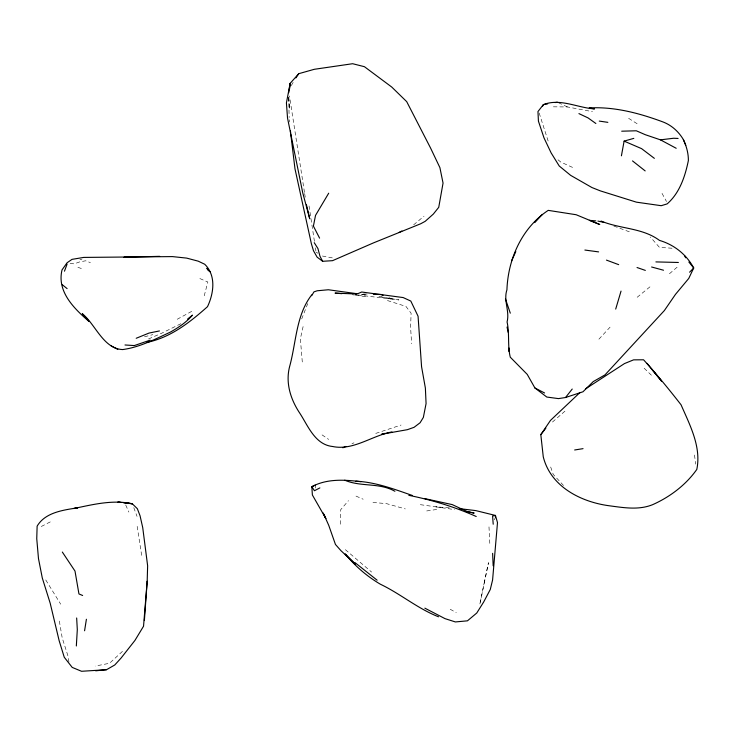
<?xml version="1.0" encoding="UTF-8"?>
<svg xmlns="http://www.w3.org/2000/svg" width="735" height="735" viewBox="0 0 735 735"><rect width="100%" height="100%" fill="white"/><g stroke="black" fill="none" stroke-linecap="round" stroke-linejoin="round"><path stroke-width="0.55" stroke-dasharray="3.67 2.76" d="M340.627 524.239L340.718 509.677L348.463 500.673M303.114 326.57L300.367 338.78L302.397 363.292M204.229 295.819L207.83 282.019L198.735 278.069M301.699 318.953L308.13 302.609M291.29 85.582L293.587 81.686M494.168 519.792L495.335 517.881M598.906 339.184L610.068 327.158M122.488 651.357L109.543 663.273L95.247 666.066M552.472 422.037L566.584 409.735M669.429 273.76L679.039 265.565M413.658 224.818L424.012 216.182M637.153 297.289L650.695 286.227M180.883 323.722L161.36 333.387L146.632 339.781M177.19 319.275L192.827 310.758M41.289 526.499L52.121 520.95M351.946 443.729L353.976 442.828M375.741 433.411L401.062 425.041M144.519 336.768L152.871 334.645M426.695 510.954L438.639 509.18M553.382 106.823L567.392 106.942L592.483 111.656M363.439 293.991L368.952 294.138M672.047 248.228L659.47 247.383L650.365 237.047M79.931 259.639L81.943 259.795M449.278 507.857L435.901 506.828L454.717 509.631M372.957 502.474L386.362 503.594L405.297 508.914M357.881 294.983L398.885 299.926L378.69 296.462L393.06 299.32L387.069 296.894M420.328 504.679L440.789 507.508M352.129 294.68L354.399 295.011M355.529 295.176L365.736 296.655M70.101 263.249L74.134 263.893L79.564 261.936L85.627 260.787L90.414 262.661M322.408 256.019L333.773 258.178M387.428 300.541L405.94 306.394L411.104 313.193L410.599 327.323L411.609 343.741M77.882 267.338L83.018 269.038M613.826 226.049L630.703 232.315M355.979 496.088L363.173 499.23M572.565 167.415L560.879 162.132L555.936 158.108M558.334 102.661L567.392 106.942M450.206 609.251L456.279 612.641M316.068 252.123L317.878 253.235M628.6 118.307L638.596 124.674M322.077 434.89L328.664 439.411M345.386 549.679L371.607 572.078M644.136 368.217L652.11 375.897M563.515 485.477L553.234 474.397L550.359 466.091M45.745 579.933L60.683 604.188M662.024 193.369L666.507 201.519M125.722 505.009L128.882 512.102M133.788 507.674L137.041 516.402M539.159 113.015L548.264 141.405M315.223 485.146L315.765 488.031M68.952 662.079L67.831 655.519L62.181 637.787L59.333 620.946M304.483 192.414L289.461 95.982M304.658 193.535L305.365 198.018M314.415 241.346L308.755 204.091M315.407 247.814L315.903 251.039M137.169 526.343L141.791 556.248M694.465 455.002L695.779 464.152M288.524 98.196L289.663 109.203L288.818 97.048M289.379 119.759L289.59 122.001M488.986 526.866L489.822 543.744M288.662 97.121L289.158 117.508M484.484 581.486L479.78 604.51L488.49 562.661L484.484 581.486M365.754 294.808L360.269 294.358L365.754 294.808"/><path stroke-width="1.1" d="M601.037 221.042C620.184 229.072 642.335 227.675 659.506 240.409C674.216 244.764 686.407 254.475 693.721 267.972L688.759 278.436L675.474 294.377L664.357 310.565L605.006 374.878L593.218 381.621L582.984 391.773L565.527 397.516L558.453 398.609L546.803 397.047L534.924 387.988L527.243 374.391L510.274 357.182C507.435 345.726 509.677 333.607 507.076 321.967C509.897 311.043 503.254 300.569 506.929 289.829C508.023 258.931 521.997 227.639 548.236 210.366L576.148 214.73L599.769 224.506L589.351 220.335L595.8 220.886M147.184 581.238L147.634 565.775L142.728 527.638L140.063 515.795L137.335 508.684L132.318 503.787C112.795 499.478 92.821 504.55 73.73 508.546L77.662 507.802C63.311 510.09 45.203 512.35 37.127 526.168L36.75 538.709L38.477 558.563L42.299 578.013L50.182 603.178L59.168 640.764L64.257 657.246L72.214 667.408L81.557 671.285L106.529 669.704L114.779 664.973L121.045 658.091L134.937 640.433L143.536 626.238L147.184 581.238L144.382 620.561M508.859 351.413L508.969 347.995M495.372 517.072L495.454 515.446L475.784 510.604L459.301 508.629M76.339 645.982L77.304 629.638L76.66 617.988M289.627 88.558L290.141 83.377L298.768 73.684L314.295 69.301L352.635 63.715L364.422 66.692L391.737 87.042L406.703 101.641L430.591 148.084L439.907 167.644L443.049 183.098L438.74 207.325L433.328 214.078L425.188 221.327L420.723 223.752L373.591 242.835L332.523 260.677L322.628 261.292L317.116 257.131L313.477 250.745L311.355 243.643L294.974 168.784L290.803 134.358M288.736 92.693L290.141 83.377L286.411 102.9L287.541 118.142L302.765 192.919L309.729 218.782L306.421 204.753M84.58 630.768L86.408 619.247M621.424 155.811L624.107 141.12L633.818 138.364M615.7 309.086L621.038 291.097M64.469 271.178L67.087 264.122M511.505 260.962L515.814 251.618M542.43 106.483L543.367 104.618C560.153 98.003 577.6 107.87 594.532 108.89L589.231 107.935C614.579 106.529 639.606 113.254 663.172 122.019C671.863 125.4 678.552 131.611 683.348 139.521C686.426 146.09 688.429 153.202 688.383 160.487C685.149 176.299 679.673 193.066 667.123 203.907L661.206 205.699L636.418 202.162L600.339 190.879L591.941 187.544L570.626 175.343L559.225 165.991L551.131 152.908L544.019 137.941L538.424 121.156L537.965 111.555L543.367 104.618L547.667 103.865M328.701 193.204L315.526 215.392L313.404 226.095L319.596 238.14M311.658 295.7L313.983 291.85L317.208 290.775L328.37 289.755L356.787 293.688M585.758 388.732L624.484 363.577L633.579 359.856L643.566 359.792C656.649 374.262 669.08 389.394 681.06 404.801C689.834 425.023 701.466 446.742 696.808 469.417C685.976 484.907 669.741 497.099 652.533 504.715C638.577 510.32 623.712 507.683 609.306 505.781C580.953 502.005 550.69 486.735 543.266 456.839L540.813 434.633L550.487 420.392L580.071 392.416M295.874 77.919L298.768 73.684M311.704 294.91C295.966 315.131 296.251 342.583 289.636 366.489C285.281 383.119 290.738 399.794 300.073 413.63C308.268 426.373 315.196 444.647 332.551 446.494C353.397 450.895 371.901 435.552 391.948 431.941M540.813 434.633L545.875 428.147M565.527 397.516L572.225 389.045M534.777 222.604L542.347 214.381M689.586 272.207L693.721 267.972L688.86 262.027M187.6 319.045L192.469 315.14C186.405 322.325 178.458 327.507 170.364 332.119C155.039 339.193 139.503 347.343 122.607 349.575C103.249 348.721 95.44 324.245 82.302 313.698L88.953 321.415C74.079 308.553 56.733 291.62 62.025 269.901L67.078 262.772L71.975 259.372L83.716 257.415L172.449 256.598L186.653 258.104L198.239 261.173L204.707 264.242C216.356 275.496 213.775 293.375 207.5 306.679C189.933 322.279 170.74 337.457 147.129 342.363M398.949 232.536L401.889 230.992M319.872 487.902L314.433 490.732L311.824 486.717L315.223 485.146M342.822 447.799L345.863 446.439M355.538 294.661L361.703 292.015L403.166 297.565L410.81 301.065L418.068 316.234L421.568 366.71L425.381 388.08L426.07 403.607L423.36 417.406L420.098 422.744L414.081 427.311L407.383 429.681L381.695 434.22L385.021 433.347M136.196 338.275L149.04 333.065L159.449 330.943M150.16 340.149L134.321 345.569L124.996 344.981M555.182 102.56L557.332 102.183M574.651 449.985L583.048 448.653M621.7 131.197L636.299 130.784L645.302 134.707L660.462 139.852L673.646 138.253L678.102 138.446M95.679 670.816L106.529 669.704M360.949 481.719C344.522 479.652 326.882 478.558 311.824 486.717L312.384 494.995L325.862 518.57L324.08 514.684M159.651 256.331L123.939 257.268L129.048 257.158M655.896 261.908L678.387 262.469M373.362 294.257L381.079 294.469L383.073 295.277M341.894 293.66L335.041 293.127L355.896 293.972M120.999 502.354L117.82 502.106L120.044 502.363M597.941 221.07L604.326 222.512M355.896 481.177C375.392 482.087 393.96 489.069 412.234 495.427M123.388 502.749L132.318 503.787L124.178 502.602M584.885 250.047L598.612 251.894M599.291 121.091L607.854 122.35M465.733 511.33L474.158 513.085L467.267 511.633L452.236 504.605L424.738 498.596M408.816 495.335C431.95 499.993 454.662 506.874 476.225 516.503M651.596 266.998L663.521 270.223M344.733 480.185C360.802 487.158 379.361 482.408 394.897 491.274M637.034 267.522L645.339 270.397M606.467 260.107L618.686 264.655M82.642 595.488L78.948 593.944L74.998 571.067L62.328 552.049M624.107 141.12L641.591 148.645L654.361 158.347M438.538 616.794C417.756 608.672 400.502 593.825 380.408 584.233C366.875 576.277 355.106 566.097 345.174 553.924L355.382 564.177L340.966 550.69L335.454 544.46L328.729 525.323L323.262 513.039M578.923 113.603L588.055 117.912L595.864 123.498M534.924 387.988L544.589 392.968M424.858 608.157L445.015 618.64L455.378 621.939L467.451 620.827L476.758 613.027L483.676 601.993L490.282 589.47L492.588 579.998L497.494 522.603L495.454 515.446L492.588 515.998L493.213 524.23M111.187 345.9L117.784 349.382M660.462 139.852L676.2 148.277M354.968 562.606L377.128 580.191M632.513 160.91L645.174 170.915M62.31 284.748L67.106 288.607M207.481 269.543L210.035 271.729L206.572 268.284M651.862 369.31L661.518 381.079L647.048 363.347M314.24 242.688L317.933 248.54L319.973 256.258L322.628 261.292M684.717 255.927L685.636 257.792M685.773 145.309L683.348 139.521M505.45 298.961L510.301 313.165M507.04 327.057L508.188 332.413M290.454 130.995L290.665 133.246M492.625 553.336L493.167 565.775"/></g></svg>
